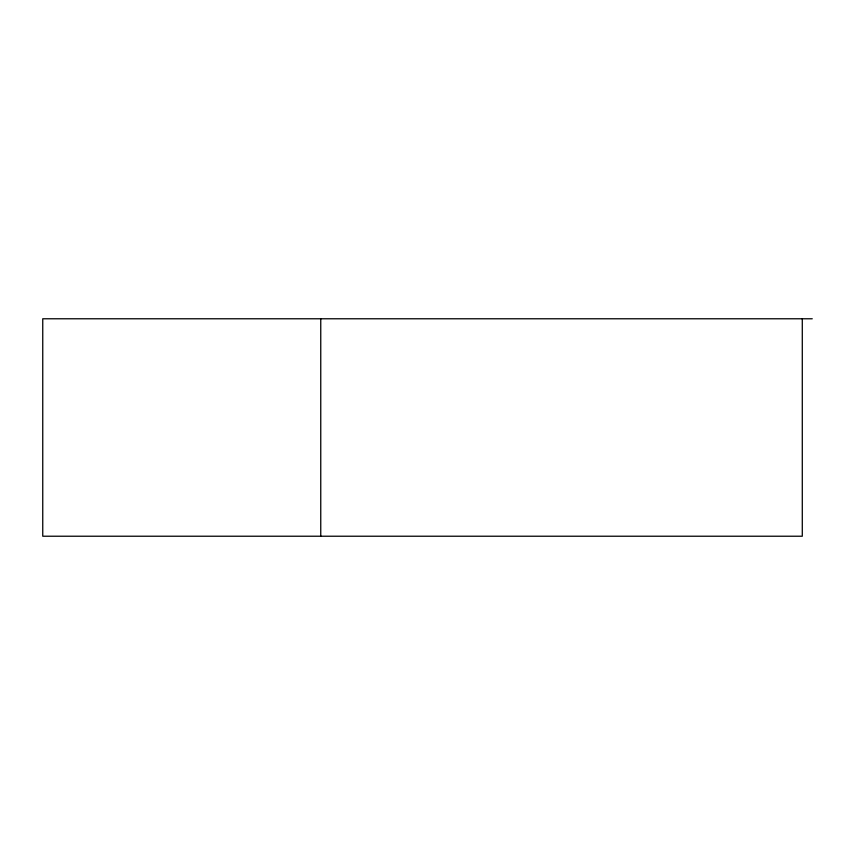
<?xml version="1.0" encoding="UTF-8"?>
<svg xmlns="http://www.w3.org/2000/svg" width="855" height="855" viewBox="0 0 855 855"><rect width="100%" height="100%" fill="white"/><g stroke="black" fill="none" stroke-linecap="round" stroke-linejoin="round"><path stroke-width="1.28" d="M812.25 318.776L42.75 318.776L42.75 536.224L802.289 536.224L802.289 318.776M320.753 318.776L320.753 536.224"/></g></svg>
